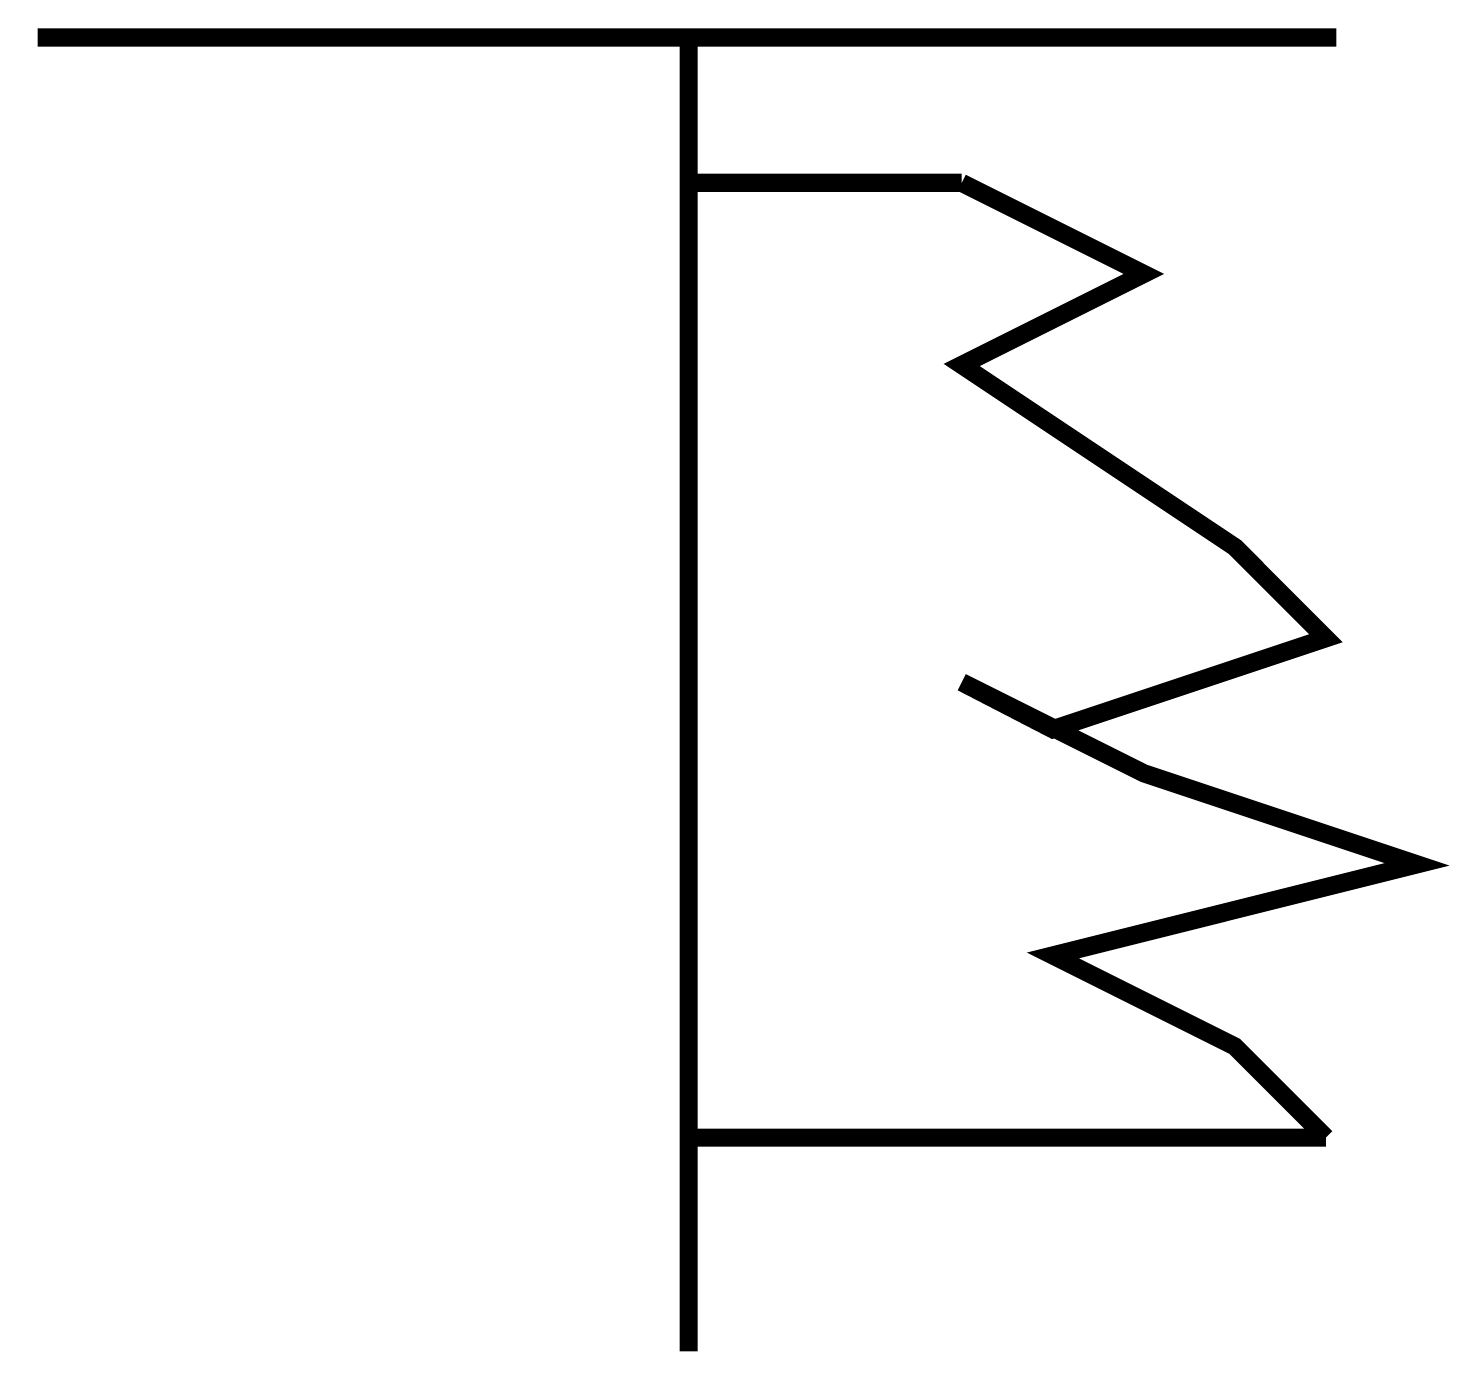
# Model space of a CAD drawing. Extents: x 3.87 to 11.68, y 0.03 to 7.35.
import ezdxf

# ---------------------------------------------------------------- set-up
doc = ezdxf.new("R2010")
doc.units = 0
doc.header["$MEASUREMENT"] = 0
doc.layers.get('0').update_dxf_attribs({"linetype": 'CONTINUOUS'})

msp = doc.modelspace()

# ---------------------------------------------------------------- linework, layer by layer
at = {"const_width": 0.1}
for points in [[(3.9243, 7.2976), (11.0577, 7.2976)], [(7.5, 7.2976), (7.5, 0.0843)], [(7.5, 6.4999), (9, 6.4999)], [(9, 6.4999), (10, 5.9999), (9, 5.4999), (10.5, 4.4999), (11, 3.9999), (9.5, 3.4999), (9, 3.7583), (10, 3.2583), (11.5, 2.7583), (9.5, 2.2583), (10.5, 1.7583), (11, 1.2583)], [(7.5, 1.2583), (11, 1.2583)]]:
    msp.add_lwpolyline(points, dxfattribs=at)

doc.saveas('drawing.dxf')
